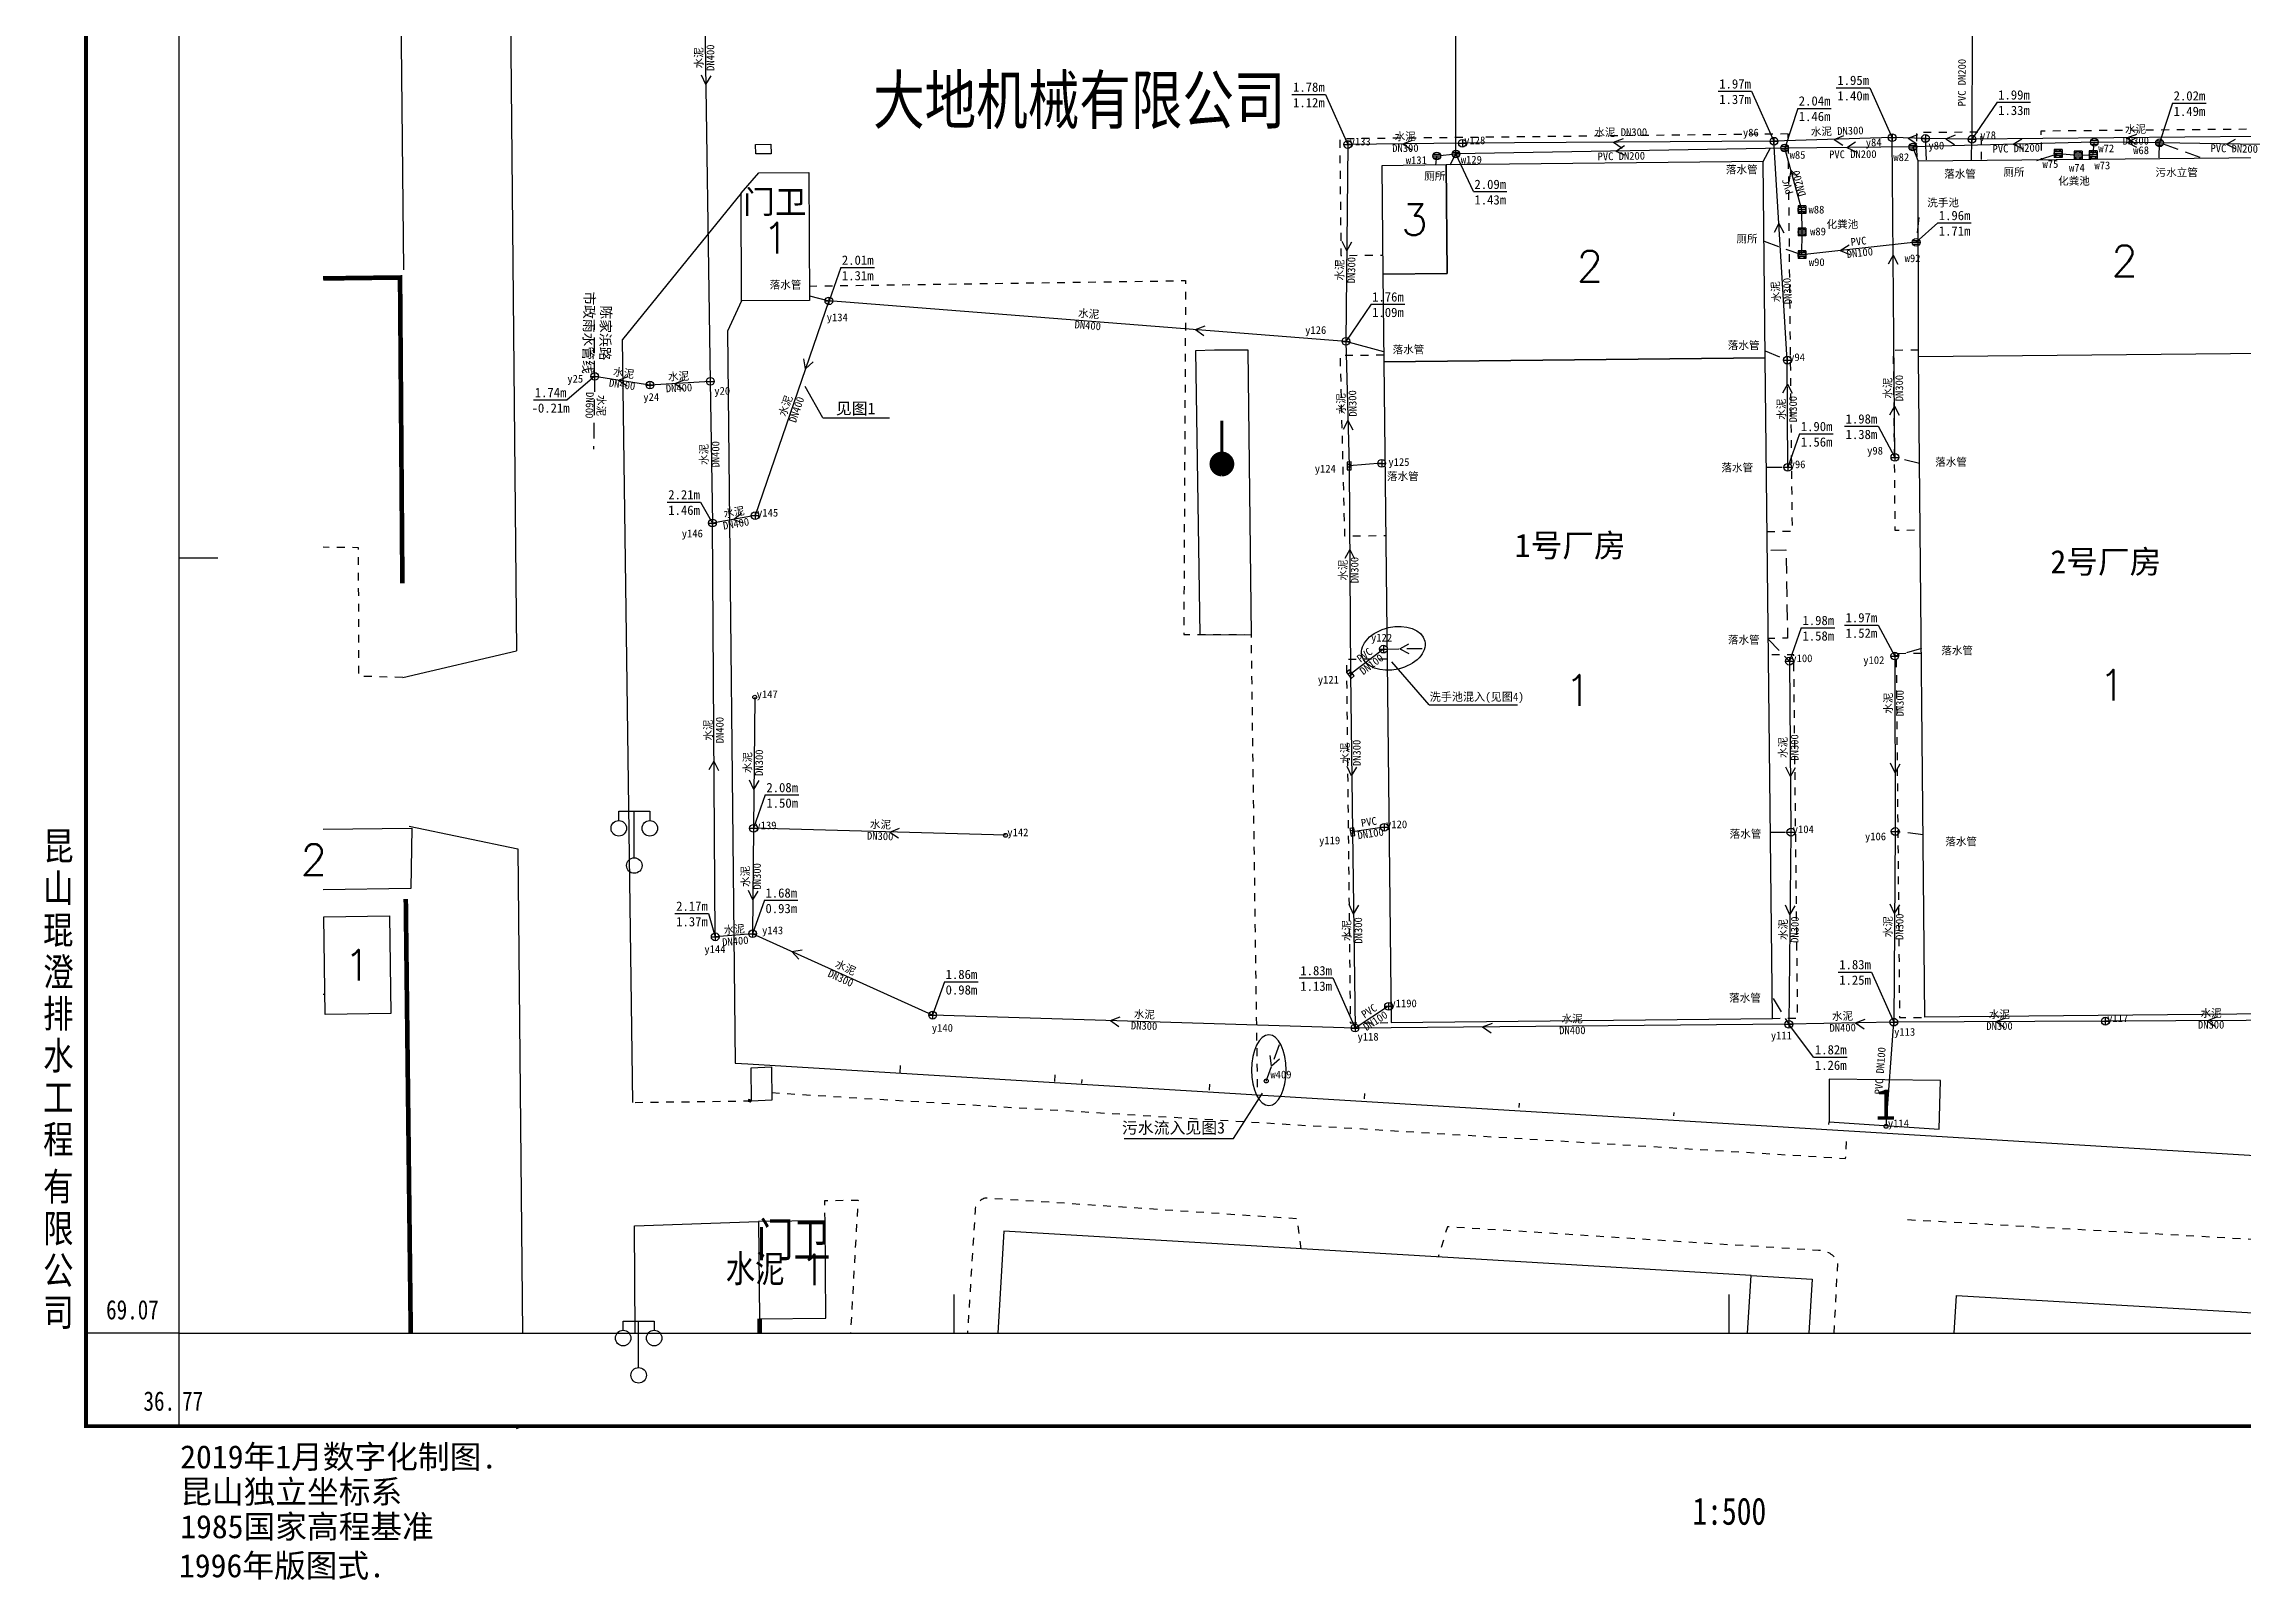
# Model space of a CAD drawing. Extents: x 36763 to 36978, y 69057 to 69240.
# Drawn here: x 36763.3 to 36905.2, y 69056.6 to 69155.7 of the extents above; entities that cross this region are included whole.
import ezdxf
from ezdxf.enums import TextEntityAlignment as Align

# ---------------------------------------------------------------- set-up
doc = ezdxf.new("R2010")
doc.units = 0
doc.header["$LTSCALE"] = 0.5
for name, pattern in [('211002', [0]), ('213002', [0]), ('217102', [3, 2, -1]), ('236012', [0]), ('238312', [0]), ('243012', [0]), ('433012', [0]), ('437312', [0]), ('437512', [0]), ('444022', [2, 1, -1]), ('A20124', [0]), ('A20204', [0]), ('A50404', [0]), ('X5', [3, 2, -1])]:
    doc.linetypes.add(name, pattern=pattern)
doc.layers.get('0').update_dxf_attribs({"linetype": 'CONTINUOUS'})
for name, color, linetype in [('TK', 7, 'CONTINUOUS'), ('WS', 1, 'CONTINUOUS'), ('WSZDH', 246, 'CONTINUOUS'), ('WSZJ', 6, 'CONTINUOUS'), ('YS', 5, 'CONTINUOUS'), ('YSZDH', 160, 'CONTINUOUS'), ('YSZJ', 180, 'CONTINUOUS'), ('ZJ', 7, 'CONTINUOUS'), ('底图', 8, 'CONTINUOUS')]:
    doc.layers.add(name, color=color, linetype=linetype)
doc.styles.add('dx', font='txt.shx', dxfattribs={"bigfont": 'dx.shx'})
doc.styles.add('HZ', font='', dxfattribs={"width": 0.8, "bigfont": 'hztxt.shx'})
doc.styles.add('宋体', font='')
doc.styles.add('等线体', font='')
doc.styles.get('HZ').set_extended_font_data('SimSun')
doc.styles.get('宋体').set_extended_font_data('SimSun')
doc.styles.get('等线体').set_extended_font_data('SimHei')
doc.linetypes.add('1161', pattern='A,0,[149,AAA.SHX,S=0.15,R=0,X=0,Y=0],-1.6', length=1.6)
doc.linetypes.add('243022', pattern='A,9.4,[169,szch.SHX,S=1,R=0,X=0,Y=0.15],0.6', length=10)
doc.linetypes.add('245002', pattern='A,4.5,[145,AAA.SHX,S=1,R=0,X=0,Y=1],4.5,-0.5,[146,AAA.SHX,S=1,R=0,X=0,Y=0],-0.5', length=10)
doc.linetypes.add('374001', pattern='A,0,[149,AAA.SHX,S=0.15,R=0,X=0,Y=0],-1.6', length=1.6)

# ---------------------------------------------------------------- blocks, each defined once
blk = doc.blocks.new('雨水井')
for points in [[(-0.5, 0), (0.5, 0)], [(0, 0.5), (0, -0.5)]]:
    blk.add_lwpolyline(points)
blk.add_circle((0, 0), 0.5)
blk = doc.blocks.new('雨水篦')
blk.add_lwpolyline([(-0.25, -0.5), (0.25, -0.5), (0.25, 0.5), (-0.25, 0.5)], close=True)
for points in [[(-0.25, 0.165), (0.25, 0.165)], [(-0.25, -0.17), (0.25, -0.17)]]:
    blk.add_lwpolyline(points)
blk = doc.blocks.new('探测点')
blk.add_circle((0, 0), 0.25)
blk = doc.blocks.new('排水井')
for points in [[(-0.5, 0), (0.5, 0)], [(-0.43, 0.25), (0.43, 0.25)], [(-0.43, -0.25), (0.43, -0.25)]]:
    blk.add_lwpolyline(points)
blk.add_circle((0, 0), 0.5)
blk = doc.blocks.new('化粪池')
at = {"color": 6, "linetype": 'Continuous', "flags": 128}
for points in [[(0.5, 0.5), (-0.5, 0.5)], [(-0.5, 0.5), (-0.5, -0.5)], [(0.5, 0.5), (0.5, -0.5)], [(0.5, -0.5), (-0.5, -0.5)]]:
    blk.add_lwpolyline(points, dxfattribs=at)
at = {"color": 1, "linetype": 'Continuous', "flags": 128}
for points in [[(0.5, 0), (-0.5, 0)], [(0.43, 0.25), (-0.43, 0.25)], [(0.43, -0.25), (-0.43, -0.25)]]:
    blk.add_lwpolyline(points, dxfattribs=at)
at = {"color": 1, "linetype": 'Continuous'}
blk.add_circle((0, 0), 0.5, dxfattribs=at)
blk = doc.blocks.new('352101')
for p, q in [((-1, 2.9), (-1, 3.5)), ((-1, 3.5), (1, 3.5)), ((0, 0.5), (0, 3.5)), ((1, 3.5), (1, 2.9))]:
    blk.add_line(p, q)
for centre in [(-1, 2.4), (1, 2.4), (0, 0)]:
    blk.add_circle(centre, 0.5)
blk = doc.blocks.new('374001')
blk.add_lwpolyline([(0, 2.8, 0.2, 0.2, 0), (0, 0.4, 0.2, 0.2, 0)], format="xyseb")
at = {"const_width": 0.8}
blk.add_lwpolyline([(0.4, 0, 0.198912), (0.28, 0.28, 0.198912), (0, 0.4, 0.198912), (-0.28, 0.28, 0.198912), (-0.4, 0, 0.198912), (-0.28, -0.28, 0.198912), (0, -0.4, 0.198912), (0.28, -0.28, 0.198912)], format="xyb", close=True, dxfattribs=at)
blk = doc.blocks.new('A$C76867B84')
at = {"layer": 'WS', "linetype": 'Continuous'}
blk.add_line((0, 0), (-0.59, -0.32), dxfattribs=at)
at = {"layer": 'WS', "linetype": 'Continuous', "flags": 128}
blk.add_lwpolyline([(0, 0), (-0.59, 0.31)], dxfattribs=at)
blk = doc.blocks.new('A$C58234E7C')
at = {"layer": 'YS', "linetype": 'Continuous'}
blk.add_line((0, 0), (0.63, 0.23), dxfattribs=at)
at = {"layer": 'YS', "linetype": 'Continuous', "flags": 128}
blk.add_lwpolyline([(0, 0), (0.54, -0.39)], dxfattribs=at)

msp = doc.modelspace()

# ---------------------------------------------------------------- linework, layer by layer
at = {"layer": 'TK', "linetype": 'Continuous'}
for p, q in [((36772.03, 69122.54), (36774.53, 69122.54)), ((36822.03, 69072.54), (36822.03, 69075.04)), ((36872.03, 69072.54), (36872.03, 69075.04)), ((36772.03, 69072.54), (36766.03, 69072.54)), ((36772.03, 69072.54), (36772.03, 69066.54))]:
    msp.add_line(p, q, dxfattribs=at)
at = {"layer": 'TK', "linetype": 'Continuous', "const_width": 0.25, "flags": 128}
msp.add_lwpolyline([(36766.03, 69066.54), (36978.03, 69066.54), (36978.03, 69228.54), (36766.03, 69228.54)], close=True, dxfattribs=at)
at = {"layer": 'TK', "linetype": 'Continuous', "flags": 128}
msp.add_lwpolyline([(36772.03, 69072.54), (36972.03, 69072.54), (36972.03, 69222.54), (36772.03, 69222.54)], close=True, dxfattribs=at)
at = {"layer": 'WS'}
for points in [[(36854.4, 69148.6), (36854.36, 69168.66)], [(36853.16, 69148.47), (36854.4, 69148.6)], [(36875.6, 69148.98), (36854.4, 69148.6)], [(36883.87, 69149.05), (36875.6, 69148.98)], [(36876.71, 69145), (36875.6, 69148.98)], [(36895.57, 69149.36), (36883.87, 69149.05)], [(36891.86, 69148.17), (36893.24, 69148.63)], [(36893.24, 69148.63), (36894.53, 69148.52)], [(36894.53, 69148.52), (36895.5, 69148.54)], [(36895.5, 69148.54), (36895.57, 69149.36)], [(36899.78, 69149.32), (36895.57, 69149.36)], [(36908.89, 69149.16), (36899.78, 69149.32)], [(36876.72, 69143.56), (36876.71, 69145)], [(36876.71, 69142.1), (36876.72, 69143.56)], [(36884.08, 69142.9), (36876.71, 69142.1)]]:
    msp.add_lwpolyline(points, dxfattribs=at)
at = {"layer": 'WS', "linetype": 'X5'}
for points in [[(36853.09, 69147.88), (36853.16, 69148.47)], [(36854.03, 69147.89), (36854.4, 69148.6)], [(36884.22, 69148.16), (36883.87, 69149.05)], [(36899.75, 69148.35), (36899.78, 69149.32)], [(36902.39, 69148.37), (36899.78, 69149.32)], [(36884.25, 69144.5), (36884.08, 69142.9)], [(36874.27, 69142.97), (36876.71, 69142.1)]]:
    msp.add_lwpolyline(points, dxfattribs=at)
at = {"layer": 'WS', "linetype": 'X5', "flags": 128}
msp.add_lwpolyline([(36849.72, 69116.66), (36852.31, 69116.71)], dxfattribs=at)
at = {"layer": 'WS', "linetype": 'X5', "elevation": 12.32, "flags": 128}
msp.add_lwpolyline([(36842.16, 69088.8), (36843.04, 69091.24)], dxfattribs=at)
at = {"layer": 'WSZJ', "linetype": 'Continuous'}
for p, q in [((36876.44, 69151.54), (36875.6, 69148.98)), ((36876.44, 69151.54), (36878.6, 69151.54)), ((36900.61, 69151.87), (36899.78, 69149.32)), ((36900.61, 69151.87), (36902.78, 69151.87)), ((36855.52, 69146.17), (36854.4, 69148.6)), ((36855.52, 69146.17), (36857.68, 69146.17)), ((36885.47, 69144.16), (36884.08, 69142.9)), ((36885.47, 69144.16), (36887.64, 69144.16))]:
    msp.add_line(p, q, dxfattribs=at)
at = {"layer": 'YS', "linetype": 'Continuous'}
for p, q in [((36805.65, 69178.42, 2.18), (36806.3, 69133.93, 0.37)), ((36802.41, 69133.69, 12.29), (36798.84, 69134.25, 12.06)), ((36806.3, 69133.93, 0.37), (36802.41, 69133.69, 12.29)), ((36806.3, 69133.93, 0.37), (36806.44, 69124.79))]:
    msp.add_line(p, q, dxfattribs=at)
at = {"layer": 'YS', "linetype": 'X5'}
for q in [(36798.83, 69137.63, -5.03), (36798.77, 69129.55, -6.78)]:
    msp.add_line((36798.84, 69134.25, 12.06), q, dxfattribs=at)
at = {"layer": 'YS'}
for points in [[(36887.69, 69156.52), (36887.68, 69149.55)], [(36882.53, 69149.65), (36874.91, 69149.42)], [(36884.68, 69149.6), (36882.53, 69149.65)], [(36882.71, 69129.03), (36882.53, 69149.65)], [(36887.68, 69149.55), (36884.68, 69149.6)], [(36884.75, 69148.21), (36884.68, 69149.6)], [(36887.66, 69148.23), (36887.68, 69149.55)], [(36910.56, 69149.77), (36887.68, 69149.55)], [(36847.42, 69149.21), (36847.3, 69136.51)], [(36854.81, 69149.29), (36847.42, 69149.21)], [(36874.91, 69149.42), (36854.81, 69149.29)], [(36875.77, 69135.3), (36874.91, 69149.42)], [(36813.95, 69139.12), (36809.19, 69125.27)], [(36812.69, 69139.44), (36813.95, 69139.12)], [(36847.3, 69136.51), (36813.95, 69139.12)], [(36847.3, 69136.51), (36847.51, 69128.48)], [(36849.74, 69135.83), (36847.3, 69136.51)], [(36875.8, 69128.39), (36875.77, 69135.3)], [(36849.61, 69128.65), (36847.51, 69128.48)], [(36847.51, 69128.48), (36847.59, 69115.05)], [(36809.19, 69125.27), (36806.44, 69124.79)], [(36806.62, 69098.1), (36806.44, 69124.79)], [(36849.72, 69116.66), (36847.59, 69115.05)], [(36875.91, 69115.88), (36876, 69104.85)], [(36882.7, 69116.21), (36882.73, 69104.9)], [(36847.59, 69115.05), (36847.72, 69104.87)], [(36809.17, 69113.56), (36809.09, 69105.1)], [(36809.09, 69105.1), (36809.03, 69098.3)], [(36825.34, 69104.65), (36809.09, 69105.1)], [(36849.77, 69105.17), (36847.72, 69104.87)], [(36847.72, 69104.87), (36847.89, 69092.22)], [(36876, 69104.85), (36875.87, 69092.46)], [(36882.73, 69104.9), (36882.64, 69092.6)], [(36809.03, 69098.3), (36806.62, 69098.1)], [(36820.64, 69093.05), (36809.03, 69098.3)], [(36847.89, 69092.22), (36820.64, 69093.05)], [(36850.05, 69093.62), (36847.89, 69092.22)], [(36875.87, 69092.46), (36847.89, 69092.22)], [(36882.64, 69092.6), (36875.87, 69092.46)], [(36882.14, 69085.88), (36882.64, 69092.6)], [(36896.28, 69092.66), (36882.64, 69092.6)], [(36909.92, 69092.72), (36896.28, 69092.66)]]:
    msp.add_lwpolyline(points, dxfattribs=at)
at = {"layer": 'YS', "linetype": 'X5'}
for points in [[(36874.22, 69148.11), (36874.91, 69149.42)], [(36874.35, 69135.9), (36875.77, 69135.3)], [(36874.43, 69128.39), (36875.8, 69128.39)], [(36884.3, 69128.64), (36882.71, 69129.03)], [(36874.55, 69117.29), (36875.91, 69115.88)], [(36884.42, 69116.7), (36882.7, 69116.21)], [(36874.66, 69104.85), (36876, 69104.85)], [(36884.53, 69104.68), (36882.73, 69104.9)], [(36874.86, 69094.12), (36875.87, 69092.46)]]:
    msp.add_lwpolyline(points, dxfattribs=at)
at = {"layer": 'YSZJ', "linetype": 'Continuous'}
for p, q in [((36843.81, 69152.44, -2.88), (36845.98, 69152.44, -2.88)), ((36845.98, 69152.44, -2.88), (36847.42, 69149.21, -1.83)), ((36871.3, 69152.65, -4.66), (36873.47, 69152.65, -4.66)), ((36873.47, 69152.65, -4.66), (36874.91, 69149.42, -3.61)), ((36878.93, 69152.87, -6.63), (36881.09, 69152.87, -6.63)), ((36881.09, 69152.87, -6.63), (36882.53, 69149.64, -5.58)), ((36889.3, 69151.94, -2.81), (36887.67, 69149.55, -1.76)), ((36889.3, 69151.94, -2.81), (36891.46, 69151.94, -2.81)), ((36814.72, 69141.28, -1.05), (36813.96, 69139.12)), ((36814.72, 69141.28, -1.05), (36816.89, 69141.28, -1.05)), ((36848.92, 69138.9, -1.05), (36847.3, 69136.51)), ((36848.92, 69138.9, -1.05), (36851.09, 69138.9, -1.05)), ((36798.84, 69134.25, 12.06), (36797.07, 69132.73)), ((36794.9, 69132.73), (36797.07, 69132.73)), ((36879.46, 69131.04, -6.67), (36881.63, 69131.04, -6.67)), ((36881.63, 69131.04, -6.67), (36882.7, 69129.03, -1.97)), ((36876.56, 69130.54, -1.16), (36875.81, 69128.39, -0.11)), ((36876.56, 69130.54, -1.16), (36878.73, 69130.54, -1.16)), ((36803.51, 69126.14, -1.05), (36805.68, 69126.14, -1.05)), ((36805.68, 69126.14, -1.05), (36806.44, 69124.79)), ((36876.67, 69118.03, -1.05), (36875.91, 69115.88)), ((36876.67, 69118.03, -1.05), (36878.84, 69118.03, -1.05)), ((36879.46, 69118.21, -4.7), (36881.63, 69118.21, -4.7)), ((36881.63, 69118.21, -4.7), (36882.7, 69116.21)), ((36809.85, 69107.25, -1.05), (36809.09, 69105.1)), ((36809.85, 69107.25, -1.05), (36812.02, 69107.25, -1.05)), ((36809.79, 69100.46, -1.05), (36809.03, 69098.3)), ((36809.79, 69100.46, -1.05), (36811.95, 69100.46, -1.05)), ((36804.02, 69099.61), (36806.19, 69099.61)), ((36806.19, 69099.61), (36806.62, 69098.1)), ((36879.04, 69095.83, -2.88), (36881.21, 69095.83, -2.88)), ((36881.21, 69095.83, -2.88), (36882.64, 69092.6, -1.83)), ((36821.4, 69095.2, 0.81), (36820.64, 69093.05, 1.86)), ((36821.4, 69095.2, 0.81), (36823.57, 69095.2, 0.81)), ((36844.28, 69095.45, -1.05), (36846.45, 69095.45, -1.05)), ((36846.45, 69095.45, -1.05), (36847.89, 69092.22)), ((36877.47, 69090.34, -1.05), (36875.87, 69092.46)), ((36877.47, 69090.34, -1.05), (36879.64, 69090.34, -1.05))]:
    msp.add_line(p, q, dxfattribs=at)
at = {"layer": 'ZJ', "linetype": 'Continuous'}
for p, q in [((36813.56, 69131.57), (36812.42, 69133.61)), ((36813.56, 69131.57), (36817.86, 69131.57)), ((36852.67, 69113.07, 1.21), (36850.27, 69115.85, 2.41)), ((36852.67, 69113.07, 1.21), (36858.36, 69113.07, 1.21)), ((36840.05, 69085.1), (36841.92, 69088.02, 2.41)), ((36832.99, 69085.1), (36840.05, 69085.1))]:
    msp.add_line(p, q, dxfattribs=at)
at = {"layer": 'ZJ', "linetype": 'Continuous', "lineweight": 30}
msp.add_ellipse((36850.36, 69116.71, 2.34), major_axis=(2.03, 0.47), ratio=0.659071, start_param=-3.141592653589793, end_param=3.141592653589793, dxfattribs=at)
at = {"layer": 'ZJ', "linetype": 'Continuous', "lineweight": 30, "extrusion": (0, 0, -1)}
msp.add_ellipse((36842.33, 69089.5, 2.34), major_axis=(0, 2.28), ratio=0.49256, start_param=-1.570796, end_param=4.712389, dxfattribs=at)
at = {"layer": '底图', "color": 8, "linetype": '243012'}
for p, q in [((36818.54, 69089.32), (36818.57, 69089.81)), ((36828.52, 69088.77), (36828.55, 69089.21)), ((36830.26, 69088.9), (36830.24, 69088.67)), ((36838.51, 69088.21), (36838.53, 69088.6)), ((36848.49, 69087.66), (36848.51, 69087.99)), ((36858.48, 69087.1), (36858.49, 69087.38)), ((36868.46, 69086.55), (36868.47, 69086.78)), ((36878.44, 69085.99), (36878.46, 69086.17))]:
    msp.add_line(p, q, dxfattribs=at)
at = {"layer": '底图', "color": 8, "linetype": '245002', "flags": 128}
msp.add_lwpolyline([(36786.54, 69141.13), (36786.04, 69189.17)], dxfattribs=at)
at = {"layer": '底图', "color": 8, "linetype": '437512', "flags": 128}
for points in [[(36793.13, 69187.11), (36793.8, 69116.54)], [(36808.29, 69146.08), (36800.64, 69136.63)], [(36786.46, 69114.83), (36793.8, 69116.54)], [(36786.88, 69105.24), (36793.88, 69103.77)], [(36793.88, 69103.77), (36794.19, 69072.54)], [(36793.81, 69066.39), (36794.25, 69066.55)]]:
    msp.add_lwpolyline(points, dxfattribs=at)
at = {"layer": '底图', "color": 8, "linetype": '444022', "flags": 128}
for points in [[(36875.83, 69149.89), (36846.9, 69149.57), (36846.98, 69142.05), (36849.68, 69142.08)], [(36874.47, 69124.25), (36876.1, 69124.27), (36875.83, 69149.89)], [(36888.3, 69148.24), (36888.28, 69150.01), (36884.1, 69149.97), (36884.12, 69148.2)], [(36908.94, 69124.02), (36911.18, 69124.04), (36910.95, 69150.24), (36892.13, 69150.07), (36892.14, 69148.28)], [(36812.68, 69140.08), (36836.96, 69140.43), (36836.84, 69117.61), (36841.2, 69117.59)], [(36849.75, 69135.62), (36846.92, 69135.59), (36847.21, 69123.96), (36849.87, 69123.99)], [(36884.23, 69135.94), (36882.6, 69135.93), (36882.71, 69124.33), (36884.34, 69124.35)], [(36786.46, 69114.83), (36783.64, 69114.91), (36783.61, 69123.2), (36781.33, 69123.23)], [(36841.6, 69088.41), (36841.2, 69117.59)], [(36849.96, 69116.02), (36847.33, 69115.99), (36847.58, 69092.55), (36850.21, 69092.57)], [(36874.81, 69092.84), (36876.44, 69092.86), (36876.19, 69116.3), (36874.56, 69116.28)], [(36884.42, 69116.38), (36882.79, 69116.36), (36883.01, 69092.9), (36884.64, 69092.91)], [(36781.45, 69094.38), (36781.33, 69094.38)], [(36808.95, 69087.5), (36801.35, 69087.4)], [(36810.26, 69088.05), (36879.53, 69083.81), (36879.62, 69085.34)], [(36813.7, 69079.79), (36813.69, 69081.1), (36815.83, 69081.11), (36815.34, 69072.54)], [(36913.98, 69078.11), (36883.22, 69079.86)]]:
    msp.add_lwpolyline(points, dxfattribs=at)
at = {"layer": '底图', "color": 8, "linetype": '238312', "flags": 128}
msp.add_lwpolyline([(36809.22, 69149.21), (36810.21, 69149.22), (36810.22, 69148.61), (36809.23, 69148.6)], close=True, dxfattribs=at)
at = {"layer": '底图', "color": 8, "linetype": '211002', "flags": 128}
for points in [[(36849.75, 69135.18), (36874.35, 69135.44), (36874.22, 69148.11), (36853.77, 69147.89), (36853.84, 69140.89), (36849.69, 69140.85)], [(36808.29, 69146.08), (36809.44, 69147.39), (36812.65, 69147.41), (36812.69, 69139.14), (36808.32, 69139.12)], [(36849.69, 69140.85), (36853.84, 69140.89), (36853.77, 69147.89), (36849.62, 69147.84)], [(36850.21, 69092.57), (36874.81, 69092.84), (36874.35, 69135.44), (36849.75, 69135.18)], [(36884.24, 69135.54), (36908.83, 69135.77), (36909.23, 69093.15), (36884.64, 69092.91)], [(36781.46, 69093.1), (36781.38, 69099.4), (36785.61, 69099.45), (36785.69, 69093.16)], [(36878.46, 69088.91), (36878.46, 69086.17), (36885.57, 69085.7), (36885.65, 69088.83)], [(36809.42, 69079.75), (36809.48, 69073.47), (36813.76, 69073.51), (36813.7, 69079.79)]]:
    msp.add_lwpolyline(points, close=True, dxfattribs=at)
at = {"layer": '底图', "linetype": 'Continuous', "flags": 128}
msp.add_lwpolyline([(36884.24, 69135.54), (36884.22, 69148.16), (36908.71, 69148.4), (36908.83, 69135.77)], dxfattribs=at)
at = {"layer": '底图', "color": 8, "linetype": '243022', "const_width": 0.3, "flags": 128}
for points in [[(36781.33, 69140.57), (36786.29, 69140.63), (36786.44, 69120.91)], [(36786.66, 69100.54), (36786.98, 69072.54)], [(36809.48, 69073.47), (36809.48, 69072.54)]]:
    msp.add_lwpolyline(points, dxfattribs=at)
at = {"layer": '底图', "color": 8, "linetype": '243022', "flags": 128}
msp.add_lwpolyline([(36808.32, 69139.12), (36807.42, 69137.16), (36807.91, 69089.96), (36808.73, 69089.91), (36883.62, 69085.35), (36962.6, 69080.55)], dxfattribs=at)
at = {"layer": '底图', "color": 8, "linetype": '437312', "flags": 128}
for points in [[(36801.3, 69087.42), (36800.64, 69136.63)], [(36801.45, 69072.54), (36801.41, 69079.46), (36809.42, 69079.75)]]:
    msp.add_lwpolyline(points, dxfattribs=at)
at = {"layer": '底图', "color": 8, "linetype": '374001', "flags": 128}
msp.add_lwpolyline([(36837.87, 69117.6), (36841.2, 69117.59), (36840.99, 69135.95), (36838.83, 69135.95), (36837.6, 69135.89)], close=True, dxfattribs=at)
at = {"layer": '底图', "color": 8, "linetype": '217102', "flags": 128}
msp.add_lwpolyline([(36874.71, 69123.04), (36875.68, 69123.06), (36875.79, 69117.36), (36874.55, 69117.35)], dxfattribs=at)
at = {"layer": '底图', "color": 8, "linetype": '211002', "flags": 128}
for points in [[(36781.33, 69105.04), (36787.04, 69105.12), (36786.98, 69101.21), (36781.33, 69101.13)], [(36873.21, 69072.54), (36873.44, 69076.26), (36825.23, 69079.12), (36824.84, 69072.54)], [(36873.21, 69072.54), (36873.44, 69076.26), (36877.37, 69076.02), (36877.16, 69072.54)]]:
    msp.add_lwpolyline(points, dxfattribs=at)
at = {"layer": '底图', "color": 8, "linetype": '236012', "flags": 128}
msp.add_lwpolyline([(36808.93, 69089.66), (36810.24, 69089.71), (36810.26, 69087.56), (36808.95, 69087.5)], close=True, dxfattribs=at)
at = {"layer": '底图', "color": 8, "linetype": '433012', "const_width": 0.2, "flags": 128}
msp.add_lwpolyline([(36808.95, 69087.5), (36808.73, 69087.56)], dxfattribs=at)
at = {"layer": '底图', "color": 8, "linetype": '444022', "flags": 128}
for points in [[(36844.42, 69077.98), (36844.17, 69079.91), (36824.09, 69081.25, 0.370865), (36823.38, 69080.43), (36822.89, 69072.54)], [(36878.79, 69072.54), (36879.03, 69077.09, 0.311952), (36877.78, 69077.87), (36853.85, 69079.4), (36853.25, 69077.46)]]:
    msp.add_lwpolyline(points, format="xyb", dxfattribs=at)
at = {"layer": '底图', "color": 8, "linetype": '213002', "flags": 128}
msp.add_lwpolyline([(36886.54, 69072.54), (36886.68, 69074.96), (36928.27, 69072.54)], dxfattribs=at)

# ---------------------------------------------------------------- block references
at = {"layer": 'WS', "linetype": 'Continuous'}
for name, p, rotation in [('A$C58234E7C', (36806.02, 69153.07, 1.15), 95.25753217567207), ('A$C58234E7C', (36850.98, 69149.25), 1.347576939701052), ('A$C58234E7C', (36864.57, 69149.35), 1.347576939701062), ('A$C58234E7C', (36878.8, 69149.54), 1.347576939701062), ('A$C58234E7C', (36883.57, 69149.62), 1.347576939701062), ('A$C58234E7C', (36886, 69149.58), 1.347576939701062), ('A$C76867B84', (36890.33, 69149.22), 184.3917574196403), ('A$C58234E7C', (36897.68, 69149.64), 1.347576939701057), ('A$C76867B84', (36897.71, 69149.34), 180.0994037982565), ('A$C76867B84', (36904.1, 69149.24), 180.0994037982565), ('A$C76867B84', (36864.7, 69148.78), 184.3917574196403), ('A$C76867B84', (36879.6, 69149.01), 184.3917574196403), ('A$C76867B84', (36876, 69147.56), 107.3008234878259), ('A$C58234E7C', (36875.23, 69144.11), 277.3239812504689), ('A$C58234E7C', (36847.35, 69142.35), 95.25753217567224), ('A$C76867B84', (36879.19, 69142.37), 184.3917574196403), ('A$C58234E7C', (36882.6, 69142.08), 277.3239812504692), ('A$C58234E7C', (36837.59, 69137.27), 1.347576939701059), ('A$C58234E7C', (36812.45, 69134.73), 79.72024108052646), ('A$C58234E7C', (36800.39, 69134.01, 12.16), 1.34757693970086), ('A$C58234E7C', (36804.02, 69133.79, 7.38), 1.34757693970086), ('A$C58234E7C', (36875.78, 69133.76), 277.3239812504689), ('A$C58234E7C', (36847.43, 69131.41), 277.323981250469), ('A$C58234E7C', (36882.68, 69132.34), 277.3239812504692), ('A$C58234E7C', (36807.79, 69125.02), 17.37749026043065), ('A$C58234E7C', (36847.55, 69123.08), 277.3239812504689), ('A$C76867B84', (36850.77, 69116.68), 180.0994037982565), ('A$C58234E7C', (36806.54, 69109.44), 275.2575321756722), ('A$C58234E7C', (36847.67, 69108.48), 95.25753217567224), ('A$C58234E7C', (36875.97, 69108.44), 95.25753217567228), ('A$C58234E7C', (36882.72, 69108.69), 95.25753217567208), ('A$C58234E7C', (36809.12, 69107.61), 95.25753217567208), ('A$C58234E7C', (36817.89, 69104.86), 1.34757693970086), ('A$C58234E7C', (36809.05, 69100.48), 95.25753217567207), ('A$C58234E7C', (36847.79, 69099.57), 95.25753217567221), ('A$C58234E7C', (36875.94, 69099.53), 95.25753217567228), ('A$C58234E7C', (36882.69, 69099.6), 95.25753217567208), ('A$C58234E7C', (36811.56, 69097.16), 347.9285619133821), ('A$C58234E7C', (36832.11, 69092.7), 1.347576939700873), ('A$C58234E7C', (36880.17, 69092.55), 1.347576939700876), ('A$C58234E7C', (36889.24, 69092.63), 1.347576939700876), ('A$C58234E7C', (36902.85, 69092.69), 1.347576939700867), ('A$C58234E7C', (36856.12, 69092.29), 1.347576939700873), ('A$C76867B84', (36842.51, 69089.78, 12.32), 249.4275470780109)]:
    msp.add_blockref(name, p, dxfattribs=dict(at, rotation=rotation))
at = {"layer": 'WS', "xscale": 0.5, "yscale": 0.5, "zscale": 0.5}
for name, p in [('排水井', (36895.57, 69149.36, 2)), ('排水井', (36899.78, 69149.32, 2.02)), ('排水井', (36853.16, 69148.47, 2.08)), ('排水井', (36854.4, 69148.6, 2.09)), ('排水井', (36875.6, 69148.98, 2.04)), ('排水井', (36883.87, 69149.05, 2.08)), ('化粪池', (36893.24, 69148.63, 1.92)), ('化粪池', (36894.53, 69148.52, 1.93)), ('化粪池', (36895.5, 69148.54, 1.94)), ('化粪池', (36876.71, 69145, 1.88)), ('化粪池', (36876.72, 69143.56, 1.95)), ('排水井', (36884.08, 69142.9, 1.96)), ('化粪池', (36876.71, 69142.1, 1.98)), ('探测点', (36842.16, 69088.8, 12.32))]:
    msp.add_blockref(name, p, dxfattribs=at)
at = {"layer": 'YS', "xscale": 0.5, "yscale": 0.5, "zscale": 0.5}
for name, p in [('雨水井', (36854.81, 69149.29, 2.09)), ('雨水井', (36874.91, 69149.42, 1.97)), ('雨水井', (36882.53, 69149.65, 1.95)), ('雨水井', (36884.68, 69149.6, 2.08)), ('雨水井', (36887.68, 69149.55, 1.99)), ('雨水井', (36847.42, 69149.21, 1.78)), ('雨水井', (36813.95, 69139.12, 2.01)), ('雨水井', (36847.3, 69136.51, 1.76)), ('雨水井', (36875.77, 69135.3, 1.96)), ('雨水井', (36798.84, 69134.25, 12.06)), ('雨水井', (36802.41, 69133.69, 12.29)), ('雨水井', (36806.3, 69133.93, 0.37)), ('雨水井', (36849.61, 69128.64, 1.91)), ('雨水井', (36875.8, 69128.39, 1.9)), ('雨水井', (36882.71, 69129.03, 1.98)), ('雨水井', (36809.19, 69125.27, 1.96)), ('雨水井', (36806.44, 69124.79, 2.21)), ('雨水井', (36849.72, 69116.66, 1.97)), ('雨水井', (36875.91, 69115.88, 1.98)), ('雨水井', (36882.7, 69116.21, 1.97)), ('探测点', (36809.17, 69113.56, 1.99)), ('雨水井', (36809.09, 69105.1, 2.08)), ('探测点', (36825.34, 69104.65, 2.08)), ('雨水井', (36849.77, 69105.17, 1.91)), ('雨水井', (36876, 69104.85, 1.85)), ('雨水井', (36882.73, 69104.9, 1.91)), ('雨水井', (36809.03, 69098.3, 1.68)), ('雨水井', (36806.62, 69098.1, 2.17)), ('雨水井', (36820.64, 69093.05, 1.86)), ('雨水井', (36850.05, 69093.62, 1.87)), ('雨水井', (36882.64, 69092.6, 1.82)), ('雨水井', (36896.28, 69092.66, 1.84)), ('雨水井', (36847.89, 69092.22, 1.83)), ('雨水井', (36875.87, 69092.46, 1.82)), ('探测点', (36882.14, 69085.88, 12.32))]:
    msp.add_blockref(name, p, dxfattribs=at)
at = {"layer": 'YS', "zscale": 0.5}
for p, xscale, yscale, rotation in [((36847.51, 69128.48, 1.91), 0.4999999999929615, 0.5000000000075091, 181.3967383985984), ((36847.59, 69115.05, 1.87), 0.4999999999932949, 0.4999999999940656, 217.0584718501614), ((36847.72, 69104.87, 1.89), 0.5000000000022898, 0.500000000008416, 188.4611361037165)]:
    msp.add_blockref('雨水篦', p, dxfattribs=dict(at, xscale=xscale, yscale=yscale, rotation=rotation))
at = {"layer": '底图', "color": 8, "linetype": '1161'}
msp.add_blockref('374001', (36839.3, 69128.6), dxfattribs=at)
at = {"layer": '底图', "color": 8, "linetype": 'Continuous'}
for p in [(36801.4, 69102.7), (36801.68, 69069.82)]:
    msp.add_blockref('352101', p, dxfattribs=at)

# ---------------------------------------------------------------- texts
at = {"layer": 'TK', "linetype": 'Continuous', "style": '等线体', "width": 0.8}
for s, p in [('昆', (36764.25, 69102.51)), ('山', (36764.25, 69099.81)), ('琨', (36764.25, 69097.11)), ('澄', (36764.25, 69094.4)), ('排', (36764.25, 69091.7)), ('水', (36764.25, 69089)), ('工', (36764.25, 69086.3)), ('程', (36764.25, 69083.6)), ('有', (36764.25, 69080.55)), ('限', (36764.25, 69077.85)), ('公', (36764.25, 69075.15)), ('司', (36764.25, 69072.45))]:
    msp.add_text(s, height=1.8, dxfattribs=at).set_placement(p, align=Align.BOTTOM_CENTER)
at = {"layer": 'TK', "linetype": 'Continuous', "width": 0.8}
for s, height, style, p in [('69.07', 1.25, 'HZ', (36769.03, 69074.04)), ('1:500', 1.75, '宋体', (36872.03, 69061.04))]:
    msp.add_text(s, height=height, dxfattribs=dict(at, style=style)).set_placement(p, align=Align.MIDDLE)
at = {"layer": 'TK', "linetype": 'Continuous', "style": 'HZ', "width": 0.8}
msp.add_text('36.', height=1.25, dxfattribs=at).set_placement((36771.78, 69068.16), align=Align.MIDDLE_RIGHT)
msp.add_text('77', height=1.25, dxfattribs=at).set_placement((36772.23, 69068.16), align=Align.MIDDLE_LEFT)
at = {"layer": 'TK', "linetype": 'Continuous', "style": 'HZ'}
for s, p in [('2019年1月数字化制图.', (36772.11, 69064.56)), ('昆山独立坐标系', (36772.11, 69062.31)), ('1985国家高程基准', (36772.11, 69060.06)), ('1996年版图式.', (36772.03, 69057.54))]:
    msp.add_text(s, height=1.5, dxfattribs=at).set_placement(p, align=Align.MIDDLE_LEFT)
at = {"layer": 'WSZDH', "style": 'HZ'}
for s, p in [('w131', (36851.16, 69147.95)), ('w129', (36854.71, 69147.98)), ('w85', (36875.92, 69148.29)), ('w82', (36882.61, 69148.14)), ('w75', (36892.23, 69147.7)), ('w73', (36895.58, 69147.61)), ('w72', (36895.83, 69148.71)), ('w68', (36898.08, 69148.59)), ('w74', (36893.94, 69147.46)), ('w88', (36877.14, 69144.76)), ('w89', (36877.24, 69143.35)), ('w90', (36877.16, 69141.37)), ('w92', (36883.34, 69141.62)), ('w409', (36842.43, 69088.97))]:
    msp.add_text(s, height=0.5, dxfattribs=at).set_placement(p)
at = {"layer": 'WSZJ', "style": 'HZ'}
for s, rotation, p in [(' PVC DN200', 1.0345, (36864.9, 69148.06)), (' PVC DN200', 0.464, (36879.83, 69148.18)), (' PVC DN200', 1.5465, (36890.38, 69148.56)), (' PVC DN200', 359.0312, (36904.42, 69148.55)), (' PVC ', 105.5408, (36876.18, 69146.61)), (' PVC ', 6.217, (36880.41, 69142.57))]:
    msp.add_text(s, height=0.5, rotation=rotation, dxfattribs=at).set_placement(p, align=Align.BOTTOM_CENTER)
at = {"layer": 'WSZJ', "linetype": 'Continuous', "style": '宋体'}
for s, p in [('厕所', (36852.35, 69146.93, 2.48)), ('厕所', (36889.71, 69147.18, 2.48)), ('化粪池', (36893.24, 69146.61, 1.24)), ('污水立管', (36899.52, 69147.16, 1.24)), ('洗手池', (36884.8, 69145.21, 2.48)), ('化粪池', (36878.3, 69143.82, 1.24)), ('厕所', (36872.49, 69142.88, 2.48))]:
    msp.add_text(s, height=0.5, dxfattribs=at).set_placement(p)
at = {"layer": 'WSZJ', "linetype": 'Continuous', "style": 'HZ'}
for s, rotation, p in [('DN200', 105.5408, (36876.9, 69146.81)), ('DN100', 6.217, (36880.49, 69141.83))]:
    msp.add_text(s, height=0.5, rotation=rotation, dxfattribs=at).set_placement(p, align=Align.BOTTOM_CENTER)
at = {"layer": 'WSZJ', "linetype": 'Continuous', "char_height": 0.6, "width": 1.4131, "attachment_point": 2, "style": '宋体'}
for s, insert in [('2.02m\\P1.49m', (36901.71, 69152.65)), ('2.04m\\P1.46m', (36877.53, 69152.32)), ('2.09m\\P1.43m', (36856.61, 69146.94)), ('1.96m\\P1.71m', (36886.56, 69144.93))]:
    msp.add_mtext(s, dxfattribs=dict(at, insert=insert))
at = {"layer": 'YSZDH', "style": 'HZ'}
for s, p in [('y133', (36847.54, 69149.15)), ('y128', (36854.93, 69149.23)), ('y86', (36872.91, 69149.73)), ('y84', (36880.83, 69149.09)), ('y78', (36888.21, 69149.56)), ('y80', (36884.87, 69148.89)), ('y134', (36813.81, 69137.81)), ('y126', (36844.67, 69136.99)), ('y94', (36875.89, 69135.24)), ('y25', (36797.08, 69133.85)), ('y24', (36801.98, 69132.67)), ('y20', (36806.56, 69133.07)), ('y98', (36880.92, 69129.21)), ('y124', (36845.29, 69128.05)), ('y125', (36850.04, 69128.48)), ('y96', (36875.92, 69128.33)), ('y145', (36809.32, 69125.21)), ('y146', (36804.46, 69123.87)), ('y122', (36848.92, 69117.15)), ('y100', (36876.03, 69115.82)), ('y102', (36880.67, 69115.7)), ('y121', (36845.49, 69114.44)), ('y147', (36809.29, 69113.5)), ('y139', (36809.21, 69105.04)), ('y120', (36849.89, 69105.11)), ('y142', (36825.46, 69104.59)), ('y119', (36845.57, 69104.07)), ('y104', (36876.12, 69104.79)), ('y106', (36880.78, 69104.33)), ('y143', (36809.64, 69098.27)), ('y144', (36805.92, 69097.06)), ('y1190', (36850.17, 69093.56)), ('y117', (36896.4, 69092.6)), ('y140', (36820.59, 69091.98)), ('y118', (36848.05, 69091.41)), ('y111', (36874.71, 69091.49)), ('y113', (36882.66, 69091.72)), ('y114', (36882.26, 69085.82))]:
    msp.add_text(s, height=0.5, dxfattribs=at).set_placement(p)
at = {"layer": 'YSZJ', "style": 'HZ'}
for s, rotation, p in [(' 水泥 ', 90.397, (36805.96, 69154.8)), (' PVC DN200', 89.8599, (36887.43, 69153.03)), (' 水泥 ', 0.6125, (36851.13, 69149.33)), (' 水泥 DN300', 0.3789, (36864.86, 69149.6)), (' 水泥 DN300', 1.7202, (36878.83, 69149.67)), (' 水泥 ', 0.5429, (36898.24, 69149.8)), (' 水泥 ', 89.4482, (36847.3, 69141.11)), (' 水泥 ', 93.4961, (36875.43, 69139.73)), (' 水泥 ', 355.5237, (36830.68, 69137.89)), (' 水泥 ', 351.6599, (36800.66, 69134.08)), (' 水泥 ', 2.7136, (36804.27, 69133.86)), (' 水泥 ', 90.4778, (36882.64, 69133.5)), (' 水泥 ', 268.6513, (36798.87, 69132.38)), (' 水泥 ', 71.039, (36811.53, 69132.22)), (' 水泥 ', 91.5546, (36847.39, 69132.5)), (' 水泥 ', 90.2305, (36875.79, 69132.14)), (' 水泥 ', 90.397, (36806.29, 69129.22)), (' 水泥 ', 9.9899, (36807.9, 69125.1)), (' 水泥 ', 90.3323, (36847.51, 69121.76)), (' PVC ', 37.0204, (36848.74, 69115.96)), (' 水泥 ', 90.116, (36882.68, 69113.17)), (' 水泥 ', 90.397, (36806.56, 69111.44)), (' 水泥 ', 89.4758, (36809.1, 69109.34)), (' 水泥 ', 90.697, (36847.65, 69109.96)), (' 水泥 ', 90.4618, (36875.89, 69110.32)), (' 水泥 ', 358.43, (36817.27, 69104.95)), (' PVC ', 8.461, (36848.84, 69105.12)), (' 水泥 ', 90.774, (36808.97, 69102)), (' 水泥 ', 4.9109, (36807.88, 69098.18)), (' 水泥 ', 90.774, (36847.75, 69098.51)), (' 水泥 ', 89.366, (36875.9, 69098.57)), (' 水泥 ', 89.6175, (36882.66, 69098.75)), (' 水泥 ', 335.6402, (36814.86, 69095.76)), (' 水泥 ', 358.2568, (36834.29, 69092.7)), (' PVC ', 32.961, (36849.01, 69092.98)), (' 水泥 ', 0.4973, (36861.9, 69092.42)), (' 水泥 ', 1.2166, (36879.34, 69092.59)), (' 水泥 ', 0.2454, (36889.45, 69092.7)), (' 水泥 ', 0.2371, (36903.11, 69092.78)), (' PVC DN100', 85.6892, (36882.14, 69089.26))]:
    msp.add_text(s, height=0.5, rotation=rotation, dxfattribs=at).set_placement(p, align=Align.BOTTOM_CENTER)
at = {"layer": 'YSZJ', "linetype": 'Continuous', "style": 'HZ'}
for s, rotation, p in [('DN400', 90.397, (36806.71, 69154.81)), ('DN300', 0.5429, (36898.25, 69149.05)), ('DN300', 0.6125, (36851.14, 69148.58)), ('DN300', 89.4482, (36848.05, 69141.1)), ('DN300', 93.4961, (36876.18, 69139.78)), ('DN400', 355.5237, (36830.62, 69137.14)), ('DN400', 351.6599, (36800.56, 69133.33)), ('DN300', 90.4778, (36883.39, 69133.5)), ('DN600', 268.6513, (36798.12, 69132.4)), ('DN400', 2.7136, (36804.3, 69133.11)), ('DN400', 71.039, (36812.24, 69131.98)), ('DN300', 91.5546, (36848.13, 69132.52)), ('DN300', 90.2305, (36876.54, 69132.14)), ('DN400', 90.397, (36807.04, 69129.23)), ('DN400', 9.9899, (36808.03, 69124.36)), ('DN300', 90.3323, (36848.26, 69121.76)), ('DN100', 37.0204, (36849.19, 69115.36)), ('DN300', 90.116, (36883.43, 69113.17)), ('DN400', 90.397, (36807.31, 69111.44)), ('DN300', 89.4758, (36809.85, 69109.33)), ('DN300', 90.697, (36848.4, 69109.97)), ('DN300', 90.4618, (36876.64, 69110.32)), ('DN300', 358.43, (36817.25, 69104.2)), ('DN100', 8.461, (36848.95, 69104.37)), ('DN300', 90.774, (36809.72, 69102.01)), ('DN300', 90.774, (36848.5, 69098.52)), ('DN300', 89.366, (36876.65, 69098.56)), ('DN300', 89.6175, (36883.41, 69098.75)), ('DN400', 4.9109, (36807.95, 69097.43)), ('DN300', 335.6402, (36814.55, 69095.07)), ('DN100', 32.961, (36849.42, 69092.35)), ('DN300', 358.2568, (36834.27, 69091.96)), ('DN400', 0.4973, (36861.91, 69091.67)), ('DN400', 1.2166, (36879.35, 69091.84)), ('DN300', 0.2454, (36889.46, 69091.95)), ('DN300', 0.2371, (36903.11, 69092.03))]:
    msp.add_text(s, height=0.5, rotation=rotation, dxfattribs=at).set_placement(p, align=Align.BOTTOM_CENTER)
at = {"layer": 'YSZJ', "linetype": 'Continuous', "style": '宋体'}
for p in [(36871.81, 69147.34, 1.24), (36885.89, 69147.06, 1.24), (36810.13, 69139.91, 1.24), (36850.31, 69135.74, 1.24), (36871.93, 69136.01, 1.24), (36871.52, 69128.11, 1.24), (36885.31, 69128.48, 1.24), (36849.95, 69127.56, 1.24), (36871.94, 69117.01, 1.24), (36885.7, 69116.32, 1.24), (36872.05, 69104.49, 1.24), (36885.96, 69104, 1.24), (36872.02, 69093.91, 1.24)]:
    msp.add_text('落水管', height=0.5, dxfattribs=at).set_placement(p)
at = {"layer": 'YSZJ', "linetype": 'Continuous', "char_height": 0.6, "width": 1.4131, "attachment_point": 2, "style": '宋体'}
for s, insert in [('1.78m\\P1.12m', (36844.91, 69153.21, -2.88)), ('1.97m\\P1.37m', (36872.4, 69153.42, -4.66)), ('1.95m\\P1.40m', (36880.02, 69153.65, -6.63)), ('1.99m\\P1.33m', (36890.39, 69152.71, -2.81)), ('2.01m\\P1.31m', (36815.81, 69142.05, -1.05)), ('1.76m\\P1.09m', (36850.01, 69139.68, -1.05)), ('1.74m\\P-0.21m', (36796, 69133.51)), ('1.90m\\P1.56m', (36877.66, 69131.32, -1.16)), ('1.98m\\P1.38m', (36880.55, 69131.81, -6.67)), ('2.21m\\P1.46m', (36804.61, 69126.92, -1.05)), ('1.98m\\P1.58m', (36877.77, 69118.81, -1.05)), ('1.97m\\P1.52m', (36880.55, 69118.99, -4.7)), ('2.08m\\P1.50m', (36810.94, 69108.03, -1.05)), ('2.17m\\P1.37m', (36805.12, 69100.38)), ('1.68m\\P0.93m', (36810.88, 69101.23, -1.05)), ('1.86m\\P0.98m', (36822.5, 69095.98, 0.81)), ('1.83m\\P1.13m', (36845.38, 69096.22, -1.05)), ('1.83m\\P1.25m', (36880.14, 69096.61, -2.88)), ('1.82m\\P1.26m', (36878.57, 69091.12, -1.05))]:
    msp.add_mtext(s, dxfattribs=dict(at, insert=insert))
at = {"layer": 'YSZJ', "linetype": 'Continuous', "insert": (36799.87, 69137.04, -4.95), "char_height": 0.65, "width": 5.7688, "attachment_point": 2, "rotation": 268.615, "style": '宋体'}
msp.add_mtext('{\\fSimSun|b1|i0|c134|p2;陈家浜路\\P市政雨水管线}', dxfattribs=at)
at = {"layer": 'ZJ', "linetype": 'Continuous', "style": '宋体'}
for s, height, p in [('见图1', 0.75, (36814.4, 69131.81, 1.24)), ('洗手池混入(见图4)', 0.525, (36852.7, 69113.32, 1.71)), ('污水流入见图3', 0.75, (36832.85, 69085.41, 1.24))]:
    msp.add_text(s, height=height, dxfattribs=at).set_placement(p)
at = {"layer": '底图', "color": 8, "linetype": 'A20124', "style": 'dx'}
msp.add_text('大地机械有限公司', height=3.5, dxfattribs=at).set_placement((36830.1, 69152.14), align=Align.MIDDLE)
at = {"layer": '底图', "color": 8, "linetype": '211002', "style": 'HZ'}
for s, p in [('门卫', (36808.42, 69144.76)), ('1号厂房', (36858.19, 69122.6)), ('2号厂房', (36892.74, 69121.55))]:
    msp.add_text(s, height=1.5, dxfattribs=at).set_placement(p)
at = {"layer": '底图', "color": 8, "linetype": 'A50404'}
for s, style, p in [('3', 'dx', (36851.73, 69144.37)), ('3', 'dx', (36851.73, 69144.37)), ('1', 'dx', (36810.52, 69143.18)), ('2', 'dx', (36897.52, 69141.7)), ('2', 'dx', (36863.04, 69141.36)), ('1', 'dx', (36862.28, 69114.01)), ('1', 'dx', (36896.73, 69114.34)), ('2', 'dx', (36780.72, 69103.07)), ('1', 'dx', (36783.54, 69096.28)), ('1', 'HZ', (36882.1, 69087.31))]:
    msp.add_text(s, height=2, dxfattribs=dict(at, style=style)).set_placement(p, align=Align.MIDDLE)
at = {"layer": '底图', "color": 8, "linetype": 'A20204', "style": 'dx'}
msp.add_text('门卫', height=2.5, dxfattribs=at).set_placement((36811.67, 69078.48), align=Align.MIDDLE_CENTER)
msp.add_text('水泥', height=2, dxfattribs=at).set_placement((36811.09, 69076.63), align=Align.MIDDLE_RIGHT)
at = {"layer": '底图', "color": 8, "linetype": 'A50404', "style": 'dx'}
msp.add_text('1', height=2, dxfattribs=at).set_placement((36812.09, 69076.63), align=Align.MIDDLE_LEFT)

doc.saveas('drawing.dxf')
